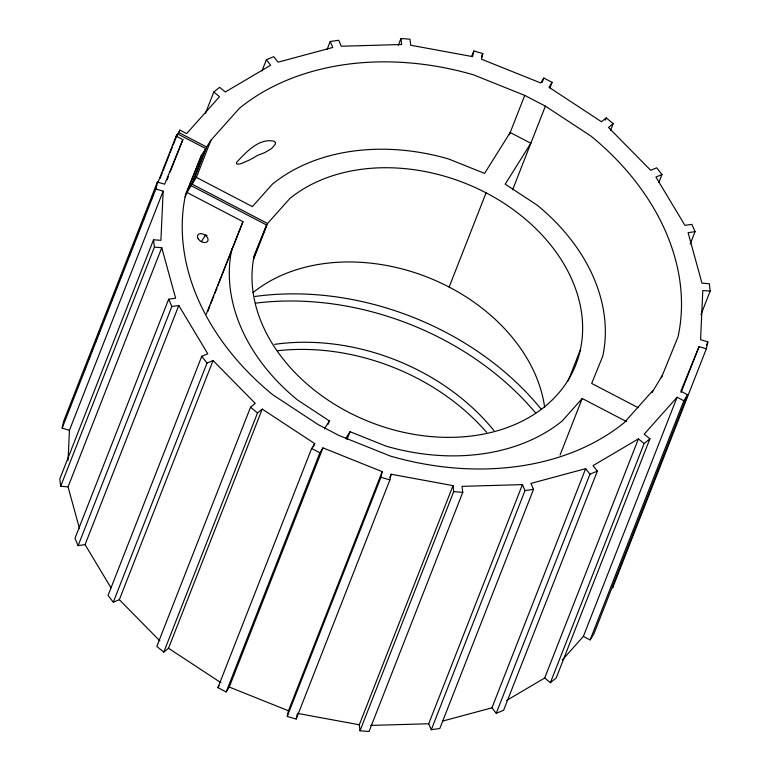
<?xml version="1.0" encoding="UTF-8"?>
<svg xmlns="http://www.w3.org/2000/svg" width="770" height="770" viewBox="0 0 770 770"><rect width="100%" height="100%" fill="white"/><g stroke="black" fill="none" stroke-linecap="round" stroke-linejoin="round"><path stroke-width="1.16" d="M68.068 460.287L69.435 430.286L163.153 191.143L155.858 189.016L62.129 428.168L69.435 430.286M163.153 191.143L160.911 240.346L153.538 239.759L59.819 478.911L60.676 486.274L68.049 486.861L79.387 528.162M62.129 428.168L63.641 421.238L157.369 182.086L164.665 184.203L182.856 139.63L176.118 136.117L177.533 133.855L205.725 148.552L191.172 185.676L186.927 192.452L242.964 221.654L217.766 285.959M155.858 189.016L157.369 182.086M585.662 468.67L491.943 707.813L496.236 713.309L589.955 474.166L585.662 468.67L530.934 483.396L533.523 489.354L439.805 728.507L431.296 729.719L525.015 490.577L522.435 484.619L462.067 486.342L462.76 492.348L369.042 731.5L360.004 730.788L453.722 491.635L453.03 485.629L391.131 474.233L389.899 479.883L296.181 719.036L287.229 716.437L288.461 710.777L382.18 471.635L322.967 447.89L319.887 452.798L226.168 691.951L217.91 687.649L311.638 448.496L314.718 443.587L262.233 409.111L257.517 412.951L163.798 652.094L156.801 646.386L250.519 407.234L255.236 403.393L213.059 360.543L207.024 363.045L113.296 602.188L108.041 595.451L201.759 356.308L207.794 353.805L178.794 305.488L171.854 306.489L78.126 545.632L85.066 544.64L178.794 305.488M296.181 719.036L297.162 714.512M287.229 716.437L380.948 477.284L382.18 471.635M549.896 87.944L552.09 82.352L543.832 78.049L540.752 82.968L481.539 59.223L482.771 53.563L473.82 50.964L472.588 56.624L410.699 45.228L409.996 39.212L400.958 38.5L398.331 45.209M613.141 585.604L612.631 587.914L706.36 348.762L707.871 341.832L700.565 339.714L702.808 290.511L710.181 291.089L709.324 283.726L701.951 283.139L688.101 232.665L695.041 231.664L691.874 224.368L684.934 225.36L655.925 177.052L661.959 174.549L656.704 167.812L650.669 170.305L608.483 127.454L613.199 123.614L606.202 117.906L601.486 121.737L549.01 87.27L552.09 82.352M84.584 369.677L85.903 366.328M88.531 359.619L89.84 356.269M91.591 351.794L92.91 348.444M95.538 341.736L96.847 338.386M98.599 333.92L99.917 330.561M106.924 312.687L108.233 309.328M110.861 302.629L112.179 299.27M113.931 294.804L115.24 291.455M120.938 276.921L122.247 273.571M129.264 255.688L130.573 252.339M133.2 245.63L134.519 242.281M136.271 237.815L137.58 234.455M143.278 219.931L144.587 216.582M151.594 198.698L152.912 195.349M155.54 188.64L156.849 185.291M157.725 183.048L176.118 136.117M160.016 178.563L162.21 172.971M163.086 170.738L169.217 155.088M170.093 152.855L172.278 147.272M173.154 145.03L177.533 133.855M177.167 135.703L179.891 130.091L186.629 133.605L219.517 96.693L213.81 92.025L219.594 87.318L225.302 91.986L270.655 65.248L266.372 59.752L273.764 56.691L278.057 62.187L332.784 47.451L330.195 41.493L338.704 40.281L341.293 46.239L401.661 44.516L400.958 38.5M178.582 133.451L179.891 130.091M167.09 179.862L168.399 176.503M170.151 172.037L182.856 139.63M205.494 113.257L213.81 92.025M60.676 486.274L154.395 247.131L153.538 239.759M68.049 486.861L161.767 247.709L154.395 247.131M185.195 196.879L201.48 155.328L205.725 148.552M191.172 185.676L266.622 225.004L254.292 255.245A170.276 128.513 21.4 0 0 447.226 437.36A170.276 128.513 21.4 0 0 559.877 257.632A170.276 128.513 21.4 0 0 289.886 198.458L267.565 223.493L192.125 184.165L206.668 147.041L210.913 140.265L239.441 108.252A257.113 194.05 21.4 0 1 473.396 74.796L524.745 95.393L545.381 106.145L590.908 136.049A257.113 194.05 21.4 0 1 678.024 336.856L661.391 377.704M192.125 184.165L196.369 177.389L210.913 140.265M161.767 247.709L175.627 298.192L168.678 299.183L74.959 538.336L78.126 545.632M261.983 70.927L266.372 59.752M206.273 314.15L242.964 221.654M207.775 311.455L209.941 305.911M210.816 303.698L213.858 295.93M214.724 293.717L216.899 288.172M327.135 49.319L330.195 41.493M113.296 602.188L119.331 599.695L213.059 360.543M253.59 258.258L266.622 225.004M253.667 258.97L267.565 223.493M163.798 652.094L168.515 648.263L262.233 409.111M313.4 446.937L314.718 443.587M471.635 56.556L473.82 50.964M328.107 424.27L329.416 420.94L297.518 399.986A193.655 146.156 21.4 0 1 231.914 248.749M226.168 691.951L229.248 687.033L322.967 447.89M481.462 56.922L482.771 53.563M347.01 439.458L350.052 431.7L386.03 446.128A193.655 146.156 21.4 0 0 562.235 420.93L582.226 398.494L626.626 421.642M449.141 287.075L486.072 192.847M509.326 134.731L524.745 95.393M542.08 82.525L543.832 78.049M389.812 477.583L391.131 474.233M512.589 189.834L545.381 106.145M360.004 730.788L359.301 724.772L453.03 485.629M605.326 120.139L606.202 117.906M610.572 130.323L613.199 123.614M431.296 729.719L428.707 723.762L522.435 484.619M568.173 380.9L580.339 349.85M658.899 182.374L661.959 174.549M560.069 455.031L582.226 398.494M506.554 700.498L544.698 678.014L550.406 682.682L644.124 443.53L638.417 438.871L593.064 465.6L597.356 471.096L503.628 710.248L496.236 713.309M690.218 243.965L695.041 231.664M651.949 392.767L662.248 375.519M544.698 678.014L638.417 438.871M562.225 660.131L583.371 636.395L590.109 639.909L683.827 400.756L677.09 397.243L644.201 434.164L649.909 438.823L556.19 677.975L550.406 682.682M700.989 314.555L710.181 291.089M583.371 636.395L677.09 397.243M681.094 392.459L699.054 346.644L706.36 348.762M706.552 345.181L707.871 341.832M699.054 346.644L680.863 391.227L687.6 394.731L593.882 633.883L590.109 639.909M201.48 155.328L185.705 193.992A257.113 194.05 21.4 0 0 272.811 394.798L318.337 424.703L338.973 435.464L390.332 456.052A257.113 194.05 21.4 0 0 624.278 422.605L652.806 390.583M201.374 241.674L205.629 234.898A5.842 3.792 32.1 0 0 207.005 235.476M324.411 428.919L329.416 420.94M345.682 438.679L350.052 431.7M217.91 687.649L219.142 685.685M683.827 400.756L687.6 394.731M644.124 443.53L649.909 438.823M589.955 474.166L597.356 471.096M442.914 721.009L491.943 707.813M525.015 490.577L533.523 489.354M370.707 725.417L428.707 723.762M453.722 491.635L462.76 492.348M297.413 713.376L359.301 724.772M380.948 477.284L389.899 479.883M229.248 687.033L288.461 710.777M178.476 132.353L206.668 147.041M196.369 177.389L252.396 206.601L272.387 184.165A193.655 146.156 21.4 0 1 448.592 158.966L484.571 173.394L510.202 132.517L530.838 143.268L505.207 184.155L537.104 205.109A193.655 146.156 21.4 0 1 602.718 356.346L591.668 383.441L638.186 407.686M311.638 448.496L319.887 452.798M168.515 648.263L220.99 682.73M250.519 407.234L257.517 412.951M119.331 599.695L159.833 640.832M201.759 356.308L207.024 363.045M85.066 544.64L110.986 587.808M168.678 299.183L171.854 306.489M252.955 292.687A170.276 128.513 21.4 0 1 427.61 277.258A170.276 128.513 21.4 0 1 544.688 407.551M255.621 303.149A257.113 194.05 21.4 0 1 535.737 413.076M277.421 350.774A195.994 147.917 21.4 0 1 486.65 432.355M254.966 296.469A257.113 194.05 21.4 0 1 541.493 409.534M274.534 344.363A195.994 147.917 21.4 0 1 493.888 430.517M275.419 142.614L275.256 144.308L271.656 148.475L264.601 152.71L257.69 155.338L249.942 159.794L240.933 163.683L238.055 164.241L236.563 163.798L236.544 162.383C246.015 152.364 259.192 137.464 274.447 141.334L275.419 142.614M198.14 238.729A5.842 3.792 32.1 0 0 207.399 241.626A5.842 3.792 32.1 0 0 202.789 233.965A5.842 3.792 32.1 0 0 198.14 238.729"/></g></svg>
